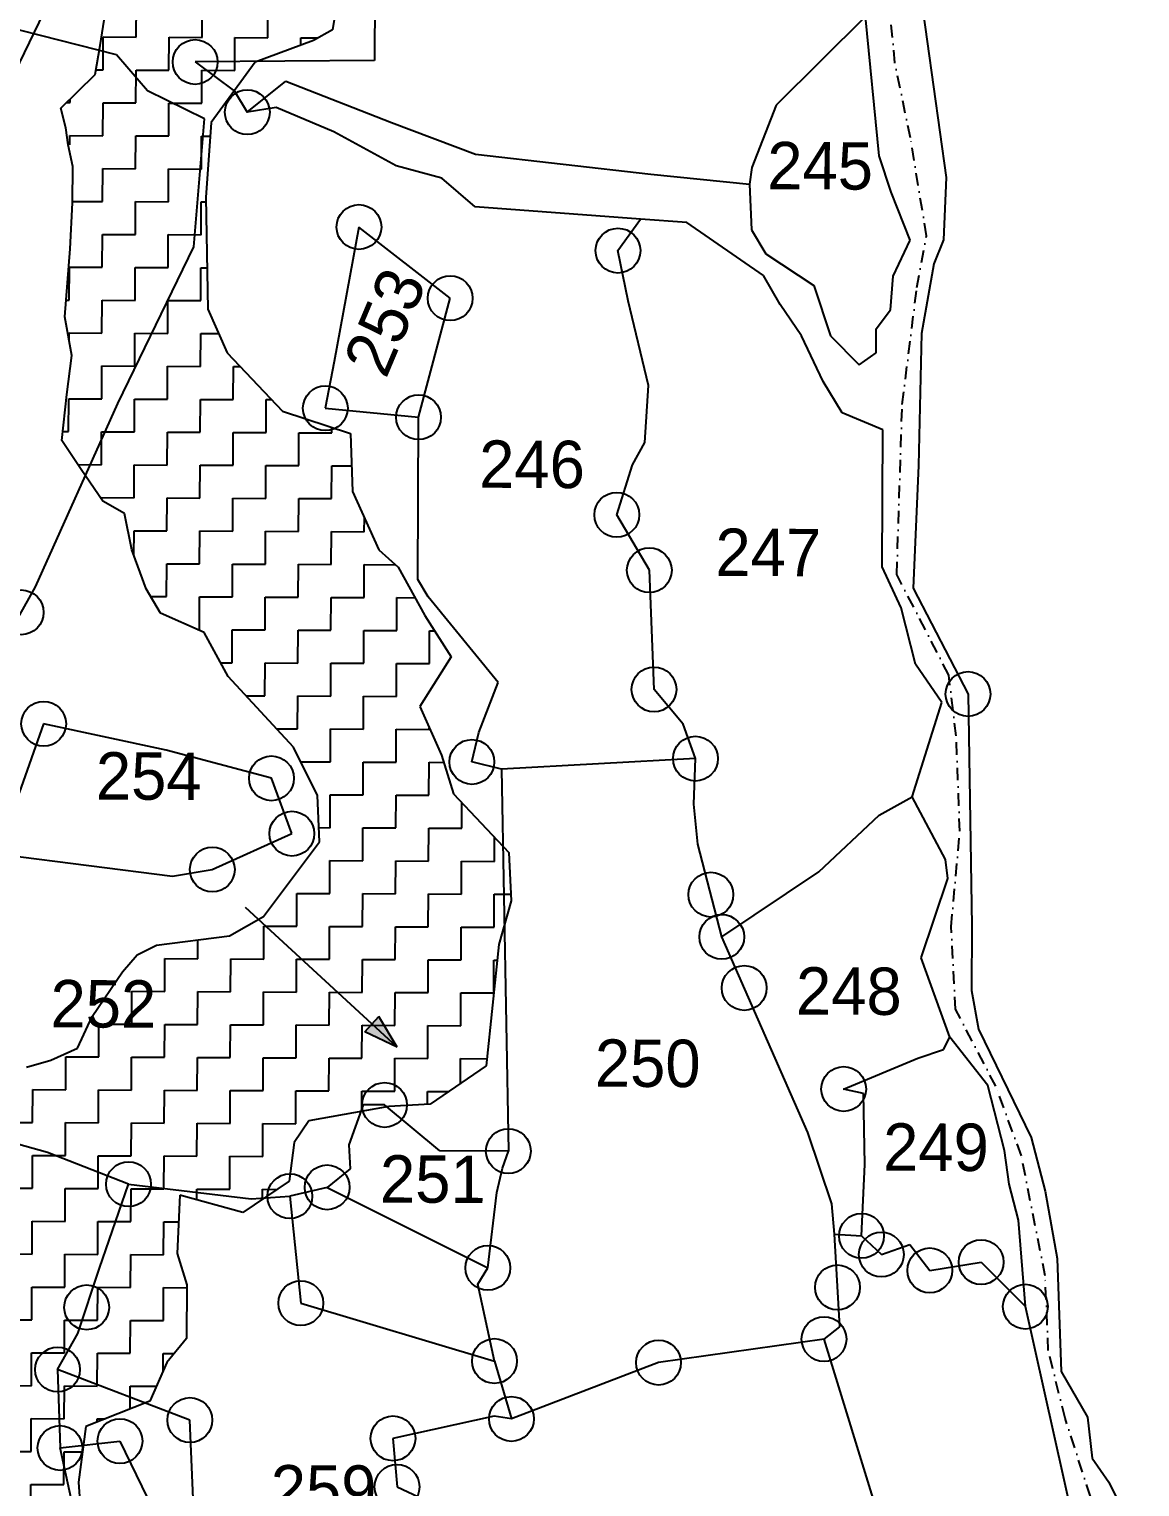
# Model space of a CAD drawing. Header units: metres. Extents: x 281411 to 286097, y 2026212 to 2030446.
# Drawn here: x 285424 to 285864, y 2028842 to 2029420 of the extents above; entities that cross this region are included whole.
import ezdxf
from ezdxf.enums import TextEntityAlignment as Align

# ---------------------------------------------------------------- set-up
doc = ezdxf.new("R2010")
doc.units = ezdxf.units.M
doc.linetypes.add('DASHDOT', pattern=[1, 0.5, -0.25, 0, -0.25])
for name, color, linetype in [('POLY_HATCH', 12, 'Continuous'), ('POLY_PARCEL', 6, 'Continuous'), ('POLY_WATER', 4, 'Continuous'), ('TEXT_PARCEL', 7, 'Continuous'), ('V_BOUND_STREAM_LINE', 7, 'DASHDOT')]:
    doc.layers.add(name, color=color, linetype=linetype)
doc.styles.add('TEXT_MAP', font='')
doc.styles.get('TEXT_MAP').set_extended_font_data('Kruti Dev 050')

msp = doc.modelspace()

# ---------------------------------------------------------------- hatches: boundary and pattern name
h = msp.add_hatch(color=256)
h.paths.add_polyline_path([(285559.47, 2029025.24), (285556.66, 2029022.19), (285569.45, 2029016.04)])
h.paths.add_polyline_path([(285569.45, 2029016.04), (285562.29, 2029028.29), (285559.47, 2029025.24)])

# ---------------------------------------------------------------- linework, layer by layer
for points in [[(285569.45, 2029016.04), (285509.35, 2029071.45)], [(285556.66, 2029022.19), (285562.29, 2029028.29)], [(285569.45, 2029016.04), (285562.29, 2029028.29)], [(285569.45, 2029016.04), (285556.66, 2029022.19)]]:
    msp.add_lwpolyline(points)
for centre in [(285489.38, 2029406.7), (285510.07, 2029386.77), (285554.34, 2029341.27), (285657.05, 2029331.91), (285590.52, 2029313.04), (285541, 2029269.44), (285577.97, 2029265.85), (285656.58, 2029227.16), (285669.5, 2029205.19), (285420.44, 2029188.49), (285671.34, 2029157.94), (285795.85, 2029156.11), (285429.32, 2029144.32), (285687.78, 2029130.49), (285599.14, 2029129.18), (285519.64, 2029122.69), (285527.77, 2029100.75), (285496.19, 2029086.51), (285693.9, 2029076.56), (285698.2, 2029059.81), (285707.11, 2029039.57), (285746.54, 2028999.5), (285564.49, 2028993.18), (285613.59, 2028974.88), (285462.97, 2028961.77), (285526.96, 2028956.99), (285541.73, 2028960.52), (285753.62, 2028941.27), (285761.5, 2028933.89), (285605.46, 2028928.59), (285801.06, 2028930.89), (285780.7, 2028927.59), (285744.08, 2028920.85), (285446.36, 2028912.93), (285531.29, 2028914.6), (285818.6, 2028913.22), (285738.75, 2028900.33), (285434.82, 2028888.26), (285608.08, 2028891.65), (285673.13, 2028891.03), (285487.3, 2028868.25), (285614.8, 2028868.69), (285459.57, 2028859.9), (285567.84, 2028860.99), (285435.81, 2028857.18), (285569.45, 2028841.77)]:
    msp.add_circle(centre, 8.88)
at = {"layer": 'POLY_HATCH', "linetype": 'Continuous'}
for p, q in [((285466.03, 2029416.57), (285466.09, 2029429.62)), ((285492.12, 2029416.45), (285492.18, 2029429.5)), ((285518.21, 2029416.33), (285518.27, 2029429.38)), ((285452.93, 2029403.58), (285452.98, 2029416.63)), ((285452.98, 2029416.63), (285466.03, 2029416.57)), ((285479.02, 2029403.47), (285479.08, 2029416.51)), ((285479.08, 2029416.51), (285492.12, 2029416.45)), ((285505.11, 2029403.35), (285505.17, 2029416.39)), ((285505.17, 2029416.39), (285518.21, 2029416.33)), ((285531.25, 2029413.38), (285531.26, 2029416.28)), ((285531.26, 2029416.28), (285538.11, 2029416.25)), ((285450.15, 2029403.6), (285452.93, 2029403.58)), ((285465.91, 2029390.48), (285465.97, 2029403.52)), ((285465.97, 2029403.52), (285479.02, 2029403.47)), ((285492, 2029390.36), (285492.06, 2029403.41)), ((285492.06, 2029403.41), (285505.11, 2029403.35)), ((285438.45, 2029390.6), (285439.82, 2029390.6)), ((285439.82, 2029390.6), (285439.83, 2029391.96)), ((285452.81, 2029377.49), (285452.87, 2029390.54)), ((285452.87, 2029390.54), (285465.91, 2029390.48)), ((285478.9, 2029377.37), (285478.96, 2029390.42)), ((285478.96, 2029390.42), (285492, 2029390.36)), ((285439.74, 2029373.83), (285439.76, 2029377.55)), ((285439.76, 2029377.55), (285452.81, 2029377.49)), ((285465.79, 2029364.39), (285465.85, 2029377.43)), ((285465.85, 2029377.43), (285478.9, 2029377.37)), ((285491.89, 2029364.27), (285491.95, 2029377.31)), ((285491.95, 2029377.31), (285495.35, 2029377.3)), ((285452.69, 2029351.4), (285452.75, 2029364.45)), ((285452.75, 2029364.45), (285465.79, 2029364.39)), ((285478.78, 2029351.28), (285478.84, 2029364.33)), ((285478.84, 2029364.33), (285491.89, 2029364.27)), ((285440.82, 2029351.45), (285452.69, 2029351.4)), ((285465.68, 2029338.29), (285465.74, 2029351.34)), ((285465.74, 2029351.34), (285478.78, 2029351.28)), ((285491.77, 2029338.18), (285491.83, 2029351.22)), ((285491.83, 2029351.22), (285493.69, 2029351.21)), ((285452.57, 2029325.31), (285452.63, 2029338.35)), ((285452.63, 2029338.35), (285465.68, 2029338.29)), ((285478.66, 2029325.19), (285478.72, 2029338.24)), ((285478.72, 2029338.24), (285491.77, 2029338.18)), ((285439.47, 2029312.32), (285439.53, 2029325.37)), ((285439.53, 2029325.37), (285452.57, 2029325.31)), ((285465.56, 2029312.2), (285465.62, 2029325.25)), ((285465.62, 2029325.25), (285478.66, 2029325.19)), ((285491.65, 2029312.08), (285491.71, 2029325.13)), ((285491.71, 2029325.13), (285494.14, 2029325.12)), ((285438.24, 2029312.33), (285439.47, 2029312.32)), ((285452.45, 2029299.22), (285452.51, 2029312.26)), ((285452.51, 2029312.26), (285465.56, 2029312.2)), ((285478.55, 2029299.1), (285478.61, 2029312.14)), ((285478.61, 2029312.14), (285491.65, 2029312.08)), ((285439.4, 2029296.58), (285439.41, 2029299.27)), ((285439.41, 2029299.27), (285452.45, 2029299.22)), ((285465.44, 2029286.11), (285465.5, 2029299.16)), ((285465.5, 2029299.16), (285478.55, 2029299.1)), ((285491.53, 2029285.99), (285491.59, 2029299.04)), ((285491.59, 2029299.04), (285498.69, 2029299.01)), ((285452.34, 2029273.12), (285452.4, 2029286.17)), ((285452.4, 2029286.17), (285465.44, 2029286.11)), ((285478.43, 2029273.01), (285478.49, 2029286.05)), ((285478.49, 2029286.05), (285491.53, 2029285.99)), ((285504.52, 2029272.89), (285504.58, 2029285.93)), ((285504.58, 2029285.93), (285507.22, 2029285.92)), ((285439.23, 2029260.14), (285439.29, 2029273.18)), ((285439.29, 2029273.18), (285452.34, 2029273.12)), ((285465.32, 2029260.02), (285465.38, 2029273.06)), ((285465.38, 2029273.06), (285478.43, 2029273.01)), ((285491.42, 2029259.9), (285491.47, 2029272.95)), ((285491.47, 2029272.95), (285504.52, 2029272.89)), ((285517.51, 2029259.78), (285517.57, 2029272.83)), ((285517.57, 2029272.83), (285519.67, 2029272.82)), ((285543.6, 2029259.67), (285543.61, 2029261.82)), ((285436.93, 2029260.15), (285439.23, 2029260.14)), ((285452.22, 2029247.03), (285452.28, 2029260.08)), ((285452.28, 2029260.08), (285465.32, 2029260.02)), ((285478.31, 2029246.91), (285478.37, 2029259.96)), ((285478.37, 2029259.96), (285491.42, 2029259.9)), ((285504.4, 2029246.8), (285504.46, 2029259.84)), ((285504.46, 2029259.84), (285517.51, 2029259.78)), ((285530.49, 2029246.68), (285530.55, 2029259.72)), ((285530.55, 2029259.72), (285543.6, 2029259.67)), ((285442.87, 2029247.07), (285452.22, 2029247.03)), ((285465.21, 2029233.93), (285465.26, 2029246.97)), ((285465.26, 2029246.97), (285478.31, 2029246.91)), ((285491.3, 2029233.81), (285491.36, 2029246.85)), ((285491.36, 2029246.85), (285504.4, 2029246.8)), ((285517.39, 2029233.69), (285517.45, 2029246.74)), ((285517.45, 2029246.74), (285530.49, 2029246.68)), ((285543.48, 2029233.57), (285543.54, 2029246.62)), ((285543.54, 2029246.62), (285551.43, 2029246.58)), ((285452.16, 2029233.99), (285465.21, 2029233.93)), ((285452.16, 2029233.46), (285452.16, 2029233.99)), ((285478.19, 2029220.82), (285478.25, 2029233.87)), ((285478.25, 2029233.87), (285491.3, 2029233.81)), ((285504.28, 2029220.7), (285504.34, 2029233.75)), ((285504.34, 2029233.75), (285517.39, 2029233.69)), ((285530.38, 2029220.59), (285530.44, 2029233.63)), ((285530.44, 2029233.63), (285543.48, 2029233.57)), ((285556.47, 2029220.47), (285556.49, 2029226.01)), ((285465.1, 2029210.95), (285465.15, 2029220.88)), ((285465.15, 2029220.88), (285478.19, 2029220.82)), ((285491.18, 2029207.72), (285491.24, 2029220.76)), ((285491.24, 2029220.76), (285504.28, 2029220.7)), ((285517.27, 2029207.6), (285517.33, 2029220.65)), ((285517.33, 2029220.65), (285530.38, 2029220.59)), ((285543.36, 2029207.48), (285543.42, 2029220.53)), ((285543.42, 2029220.53), (285556.47, 2029220.47)), ((285478.07, 2029194.73), (285478.13, 2029207.78)), ((285478.13, 2029207.78), (285491.18, 2029207.72)), ((285504.17, 2029194.61), (285504.23, 2029207.66)), ((285504.23, 2029207.66), (285517.27, 2029207.6)), ((285530.26, 2029194.49), (285530.32, 2029207.54)), ((285530.32, 2029207.54), (285543.36, 2029207.48)), ((285556.35, 2029194.38), (285556.41, 2029207.42)), ((285556.41, 2029207.42), (285568.93, 2029207.37)), ((285471.79, 2029194.76), (285478.07, 2029194.73)), ((285491.06, 2029181.62), (285491.12, 2029194.67)), ((285491.12, 2029194.67), (285504.17, 2029194.61)), ((285517.15, 2029181.51), (285517.21, 2029194.55)), ((285517.21, 2029194.55), (285530.26, 2029194.49)), ((285543.25, 2029181.39), (285543.3, 2029194.44)), ((285543.3, 2029194.44), (285556.35, 2029194.38)), ((285569.34, 2029181.27), (285569.4, 2029194.32)), ((285569.4, 2029194.32), (285576.58, 2029194.29)), ((285490.32, 2029181.63), (285491.06, 2029181.62)), ((285504.05, 2029168.52), (285504.11, 2029181.57)), ((285504.11, 2029181.57), (285517.15, 2029181.51)), ((285530.14, 2029168.4), (285530.2, 2029181.45)), ((285530.2, 2029181.45), (285543.25, 2029181.39)), ((285556.23, 2029168.28), (285556.29, 2029181.33)), ((285556.29, 2029181.33), (285569.34, 2029181.27)), ((285582.32, 2029168.17), (285582.38, 2029181.21)), ((285582.38, 2029181.21), (285584.28, 2029181.2)), ((285499.5, 2029168.54), (285504.05, 2029168.52)), ((285517.04, 2029155.42), (285517.09, 2029168.46)), ((285517.09, 2029168.46), (285530.14, 2029168.4)), ((285543.13, 2029155.3), (285543.19, 2029168.34)), ((285543.19, 2029168.34), (285556.23, 2029168.28)), ((285569.22, 2029155.18), (285569.28, 2029168.23)), ((285569.28, 2029168.23), (285582.32, 2029168.17)), ((285509.55, 2029155.45), (285517.04, 2029155.42)), ((285530.02, 2029142.31), (285530.08, 2029155.36)), ((285530.08, 2029155.36), (285543.13, 2029155.3)), ((285556.12, 2029142.19), (285556.17, 2029155.24)), ((285556.17, 2029155.24), (285569.22, 2029155.18)), ((285521.65, 2029142.35), (285530.02, 2029142.31)), ((285543.01, 2029129.21), (285543.07, 2029142.25)), ((285543.07, 2029142.25), (285556.12, 2029142.19)), ((285569.1, 2029129.09), (285569.16, 2029142.13)), ((285569.16, 2029142.13), (285582.21, 2029142.07)), ((285582.21, 2029142.07), (285582.21, 2029142.73)), ((285531.23, 2029129.26), (285543.01, 2029129.21)), ((285556, 2029116.1), (285556.06, 2029129.15)), ((285556.06, 2029129.15), (285569.1, 2029129.09)), ((285582.09, 2029115.98), (285582.15, 2029129.03)), ((285582.15, 2029129.03), (285587.92, 2029129)), ((285542.89, 2029103.11), (285542.95, 2029116.16)), ((285542.95, 2029116.16), (285556, 2029116.1)), ((285568.98, 2029103), (285569.04, 2029116.04)), ((285569.04, 2029116.04), (285582.09, 2029115.98)), ((285595.08, 2029102.88), (285595.12, 2029112.95)), ((285538.48, 2029103.13), (285542.89, 2029103.11)), ((285555.88, 2029090.01), (285555.94, 2029103.05)), ((285555.94, 2029103.05), (285568.98, 2029103)), ((285581.97, 2029089.89), (285582.03, 2029102.94)), ((285582.03, 2029102.94), (285595.08, 2029102.88)), ((285608.06, 2029089.77), (285608.11, 2029099.29)), ((285542.77, 2029077.02), (285542.83, 2029090.07)), ((285542.83, 2029090.07), (285555.88, 2029090.01)), ((285568.87, 2029076.9), (285568.93, 2029089.95)), ((285568.93, 2029089.95), (285581.97, 2029089.89)), ((285594.96, 2029076.79), (285595.02, 2029089.83)), ((285595.02, 2029089.83), (285608.06, 2029089.77)), ((285529.67, 2029064.03), (285529.73, 2029077.08)), ((285529.73, 2029077.08), (285542.77, 2029077.02)), ((285555.76, 2029063.92), (285555.82, 2029076.96)), ((285555.82, 2029076.96), (285568.87, 2029076.9)), ((285581.85, 2029063.8), (285581.91, 2029076.84)), ((285581.91, 2029076.84), (285594.96, 2029076.79)), ((285607.95, 2029063.68), (285608, 2029076.73)), ((285608, 2029076.73), (285614.55, 2029076.7)), ((285516.56, 2029051.05), (285516.62, 2029064.09)), ((285516.62, 2029064.09), (285529.67, 2029064.03)), ((285542.66, 2029050.93), (285542.72, 2029063.98)), ((285542.72, 2029063.98), (285555.76, 2029063.92)), ((285490.47, 2029051.17), (285490.51, 2029058.62)), ((285568.75, 2029050.81), (285568.81, 2029063.86)), ((285568.81, 2029063.86), (285581.85, 2029063.8)), ((285594.84, 2029050.69), (285594.9, 2029063.74)), ((285594.9, 2029063.74), (285607.95, 2029063.68)), ((285477.37, 2029038.18), (285477.43, 2029051.22)), ((285477.43, 2029051.22), (285490.47, 2029051.17)), ((285503.46, 2029038.06), (285503.52, 2029051.11)), ((285503.52, 2029051.11), (285516.56, 2029051.05)), ((285529.55, 2029037.94), (285529.61, 2029050.99)), ((285529.61, 2029050.99), (285542.66, 2029050.93)), ((285555.64, 2029037.82), (285555.7, 2029050.87)), ((285555.7, 2029050.87), (285568.75, 2029050.81)), ((285581.74, 2029037.71), (285581.79, 2029050.75)), ((285581.79, 2029050.75), (285594.84, 2029050.69)), ((285607.83, 2029038.15), (285607.89, 2029050.63)), ((285607.89, 2029050.63), (285609.14, 2029050.63)), ((285464.26, 2029025.19), (285464.32, 2029038.24)), ((285464.32, 2029038.24), (285477.37, 2029038.18)), ((285490.35, 2029025.07), (285490.41, 2029038.12)), ((285490.41, 2029038.12), (285503.46, 2029038.06)), ((285516.45, 2029024.96), (285516.51, 2029038)), ((285516.51, 2029038), (285529.55, 2029037.94)), ((285542.54, 2029024.84), (285542.6, 2029037.88)), ((285542.6, 2029037.88), (285555.64, 2029037.82)), ((285568.63, 2029024.72), (285568.69, 2029037.77)), ((285568.69, 2029037.77), (285581.74, 2029037.71)), ((285594.72, 2029024.6), (285594.78, 2029037.65)), ((285594.78, 2029037.65), (285607.77, 2029037.59)), ((285451.16, 2029012.2), (285451.22, 2029025.25)), ((285451.22, 2029025.25), (285464.26, 2029025.19)), ((285477.25, 2029012.09), (285477.31, 2029025.13)), ((285477.31, 2029025.13), (285490.35, 2029025.07)), ((285503.34, 2029011.97), (285503.4, 2029025.01)), ((285503.4, 2029025.01), (285516.45, 2029024.96)), ((285529.43, 2029011.85), (285529.49, 2029024.9)), ((285529.49, 2029024.9), (285542.54, 2029024.84)), ((285555.53, 2029011.73), (285555.58, 2029024.78)), ((285555.58, 2029024.78), (285568.63, 2029024.72)), ((285581.62, 2029011.61), (285581.68, 2029024.66)), ((285581.68, 2029024.66), (285594.72, 2029024.6)), ((285438.05, 2028999.22), (285438.11, 2029012.26)), ((285438.11, 2029012.26), (285451.16, 2029012.2)), ((285464.15, 2028999.1), (285464.2, 2029012.14)), ((285464.2, 2029012.14), (285477.25, 2029012.09)), ((285490.24, 2028998.98), (285490.3, 2029012.03)), ((285490.3, 2029012.03), (285503.34, 2029011.97)), ((285516.33, 2028998.86), (285516.39, 2029011.91)), ((285516.39, 2029011.91), (285529.43, 2029011.85)), ((285542.42, 2028998.75), (285542.48, 2029011.79)), ((285542.48, 2029011.79), (285555.53, 2029011.73)), ((285568.51, 2028998.63), (285568.57, 2029011.67)), ((285568.57, 2029011.67), (285581.62, 2029011.61)), ((285594.62, 2029001.77), (285594.66, 2029011.56)), ((285594.66, 2029011.56), (285605.04, 2029011.51)), ((285424.95, 2028986.23), (285425.01, 2028999.28)), ((285425.01, 2028999.28), (285438.05, 2028999.22)), ((285451.04, 2028986.11), (285451.1, 2028999.16)), ((285451.1, 2028999.16), (285464.15, 2028999.1)), ((285477.13, 2028985.99), (285477.19, 2028999.04)), ((285477.19, 2028999.04), (285490.24, 2028998.98)), ((285503.22, 2028985.88), (285503.28, 2028998.92)), ((285503.28, 2028998.92), (285516.33, 2028998.86)), ((285529.32, 2028985.76), (285529.38, 2028998.8)), ((285529.38, 2028998.8), (285542.42, 2028998.75)), ((285555.43, 2028990.67), (285555.47, 2028998.69)), ((285555.47, 2028998.69), (285568.51, 2028998.63)), ((285581.54, 2028993.41), (285581.56, 2028998.57)), ((285581.56, 2028998.57), (285589.92, 2028998.53)), ((285411.9, 2028986.29), (285424.95, 2028986.23)), ((285437.94, 2028973.12), (285437.99, 2028986.17)), ((285437.99, 2028986.17), (285451.04, 2028986.11)), ((285464.03, 2028973.01), (285464.09, 2028986.05)), ((285464.09, 2028986.05), (285477.13, 2028985.99)), ((285490.12, 2028972.89), (285490.18, 2028985.94)), ((285490.18, 2028985.94), (285503.22, 2028985.88)), ((285516.21, 2028972.77), (285516.27, 2028985.82)), ((285516.27, 2028985.82), (285529.32, 2028985.76)), ((285424.83, 2028960.14), (285424.89, 2028973.18)), ((285424.89, 2028973.18), (285437.94, 2028973.12)), ((285450.92, 2028960.02), (285450.98, 2028973.07)), ((285450.98, 2028973.07), (285464.03, 2028973.01)), ((285477.01, 2028959.9), (285477.07, 2028972.95)), ((285477.07, 2028972.95), (285490.12, 2028972.89)), ((285503.11, 2028959.78), (285503.17, 2028972.83)), ((285503.17, 2028972.83), (285516.21, 2028972.77)), ((285411.78, 2028960.2), (285424.83, 2028960.14)), ((285437.82, 2028947.03), (285437.88, 2028960.08)), ((285437.88, 2028960.08), (285450.92, 2028960.02)), ((285463.91, 2028946.92), (285463.97, 2028959.96)), ((285463.97, 2028959.96), (285477.01, 2028959.9)), ((285490.04, 2028955.54), (285490.06, 2028959.84)), ((285490.06, 2028959.84), (285503.11, 2028959.78)), ((285516.13, 2028955.84), (285516.15, 2028959.73)), ((285516.15, 2028959.73), (285521.83, 2028959.7)), ((285424.71, 2028934.05), (285424.77, 2028947.09)), ((285424.77, 2028947.09), (285437.82, 2028947.03)), ((285450.8, 2028933.93), (285450.86, 2028946.97)), ((285450.86, 2028946.97), (285463.91, 2028946.92)), ((285476.9, 2028933.81), (285476.96, 2028946.86)), ((285476.96, 2028946.86), (285482.84, 2028946.83)), ((285411.67, 2028934.1), (285424.71, 2028934.05)), ((285437.7, 2028920.94), (285437.76, 2028933.99)), ((285437.76, 2028933.99), (285450.8, 2028933.93)), ((285463.79, 2028920.82), (285463.85, 2028933.87)), ((285463.85, 2028933.87), (285476.9, 2028933.81)), ((285424.59, 2028907.95), (285424.65, 2028921)), ((285424.65, 2028921), (285437.7, 2028920.94)), ((285450.69, 2028907.84), (285450.75, 2028920.88)), ((285450.75, 2028920.88), (285463.79, 2028920.82)), ((285476.78, 2028907.72), (285476.84, 2028920.76)), ((285476.84, 2028920.76), (285486.05, 2028920.72)), ((285411.55, 2028908.01), (285424.59, 2028907.95)), ((285437.58, 2028894.85), (285437.64, 2028907.89)), ((285437.64, 2028907.89), (285450.69, 2028907.84)), ((285463.67, 2028894.73), (285463.73, 2028907.78)), ((285463.73, 2028907.78), (285476.78, 2028907.72)), ((285424.48, 2028881.86), (285424.54, 2028894.91)), ((285424.54, 2028894.91), (285437.58, 2028894.85)), ((285450.57, 2028881.74), (285450.63, 2028894.79)), ((285450.63, 2028894.79), (285463.67, 2028894.73)), ((285476.69, 2028887.61), (285476.72, 2028894.67)), ((285476.72, 2028894.67), (285481.11, 2028894.65)), ((285411.43, 2028881.92), (285424.48, 2028881.86)), ((285437.46, 2028868.76), (285437.52, 2028881.8)), ((285437.52, 2028881.8), (285450.57, 2028881.74)), ((285463.57, 2028872.61), (285463.61, 2028881.69)), ((285463.61, 2028881.69), (285474.04, 2028881.64)), ((285424.36, 2028855.77), (285424.42, 2028868.82)), ((285424.42, 2028868.82), (285437.46, 2028868.76)), ((285450.5, 2028867.42), (285450.51, 2028868.7)), ((285450.51, 2028868.7), (285453.68, 2028868.68)), ((285411.31, 2028855.83), (285424.36, 2028855.77)), ((285437.35, 2028842.66), (285437.41, 2028855.71)), ((285437.41, 2028855.71), (285444.72, 2028855.68)), ((285424.24, 2028829.68), (285424.3, 2028842.72)), ((285424.3, 2028842.72), (285437.35, 2028842.66))]:
    msp.add_line(p, q, dxfattribs=at)
at = {"layer": 'POLY_HATCH'}
for p, q in [((285545.82, 2029431.89), (285543.84, 2029419.4)), ((285429.39, 2029426.45), (285417.74, 2029402.47)), ((285451.68, 2029413.28), (285453.66, 2029425.77)), ((285543.84, 2029419.4), (285536.27, 2029415.23)), ((285449.71, 2029401.75), (285451.68, 2029413.28)), ((285536.27, 2029415.23), (285513.14, 2029406.68)), ((285513.14, 2029406.68), (285495.72, 2029382.73)), ((285436.18, 2029388.35), (285449.71, 2029401.75)), ((285438.07, 2029380.66), (285436.18, 2029388.35)), ((285495.72, 2029382.73), (285493.66, 2029352.93)), ((285439, 2029373.92), (285438.07, 2029380.66)), ((285440.89, 2029365.26), (285439, 2029373.92)), ((285440.82, 2029350.84), (285440.89, 2029365.26)), ((285493.66, 2029352.93), (285494.43, 2029308.71)), ((285439.78, 2029332.58), (285440.82, 2029350.84)), ((285437.73, 2029305.67), (285439.78, 2029332.58)), ((285494.43, 2029308.71), (285502.04, 2029291.37)), ((285440.55, 2029290.28), (285437.73, 2029305.67)), ((285438.56, 2029274.9), (285440.55, 2029290.28)), ((285502.04, 2029291.37), (285524.06, 2029268.2)), ((285436.55, 2029256.65), (285438.56, 2029274.9)), ((285524.06, 2029268.2), (285550.95, 2029259.42)), ((285444.19, 2029245.07), (285436.55, 2029256.65)), ((285550.95, 2029259.42), (285551.81, 2029236.35)), ((285452.79, 2029232.54), (285444.19, 2029245.07)), ((285461.43, 2029227.69), (285452.79, 2029232.54)), ((285551.81, 2029236.35), (285562.29, 2029213.23)), ((285464.25, 2029213.26), (285461.43, 2029227.69)), ((285469.95, 2029197.85), (285464.25, 2029213.26)), ((285562.29, 2029213.23), (285569.95, 2029206.46)), ((285569.95, 2029206.46), (285580.45, 2029187.19)), ((285475.68, 2029188.21), (285469.95, 2029197.85)), ((285492.95, 2029180.44), (285475.68, 2029188.21)), ((285580.45, 2029187.19), (285590.95, 2029170.8)), ((285502.5, 2029163.1), (285492.95, 2029180.44)), ((285590.95, 2029170.8), (285578.46, 2029151.15)), ((285528.34, 2029135.1), (285502.5, 2029163.1)), ((285578.46, 2029151.15), (285587.03, 2029131.88)), ((285537.87, 2029115.83), (285528.34, 2029135.1)), ((285587.03, 2029131.88), (285591.77, 2029116.48)), ((285591.77, 2029116.48), (285613.79, 2029093.3)), ((285538.75, 2029097.56), (285537.87, 2029115.83)), ((285527.14, 2029082.23), (285538.75, 2029097.56)), ((285613.79, 2029093.3), (285614.67, 2029074.07)), ((285516.49, 2029067.86), (285527.14, 2029082.23)), ((285614.67, 2029074.07), (285609.78, 2029056.79)), ((285502.99, 2029060.23), (285516.49, 2029067.86)), ((285474.12, 2029056.51), (285502.99, 2029060.23)), ((285460.61, 2029046), (285466.41, 2029052.7)), ((285466.41, 2029052.7), (285474.12, 2029056.51)), ((285609.78, 2029056.79), (285604.75, 2029008.75)), ((285448.59, 2029028.22), (285460.61, 2029046)), ((285442.76, 2029015.75), (285448.59, 2029028.22)), ((285432.16, 2029010.99), (285442.76, 2029015.75)), ((285422.53, 2029008.15), (285432.16, 2029010.99)), ((285604.75, 2029008.75), (285582.56, 2028993.46)), ((285566.21, 2028992.58), (285534.44, 2028986.95)), ((285582.56, 2028993.46), (285566.21, 2028992.58)), ((285534.44, 2028986.95), (285528.63, 2028978.33)), ((285528.63, 2028978.33), (285526.64, 2028962.95)), ((285526.64, 2028962.95), (285508.3, 2028950.54)), ((285483.33, 2028957.38), (285482.26, 2028934.31)), ((285508.3, 2028950.54), (285483.33, 2028957.38)), ((285482.26, 2028934.31), (285486.05, 2028921.8)), ((285486.05, 2028921.8), (285485.96, 2028900.65)), ((285485.96, 2028900.65), (285478.22, 2028891.07)), ((285478.22, 2028891.07), (285471.42, 2028875.72)), ((285471.42, 2028875.72), (285446.07, 2028865.67)), ((285446.07, 2028865.67), (285443.09, 2028843.57)), ((285443.09, 2028843.57), (285445.81, 2028807.02))]:
    msp.add_line(p, q, dxfattribs=at)
at = {"layer": 'POLY_PARCEL'}
for p, q in [((285560.64, 2029445.2), (285560.47, 2029407.35)), ((285458.15, 2029409.5), (285412.98, 2029421.01)), ((285470.52, 2029395.32), (285458.15, 2029409.5)), ((285560.47, 2029407.35), (285489.38, 2029406.7)), ((285489.38, 2029406.7), (285505.01, 2029395.17)), ((285493.12, 2029384.2), (285470.52, 2029395.32)), ((285505.01, 2029395.17), (285510.07, 2029386.77)), ((285488.93, 2029333.37), (285493.12, 2029384.2)), ((285657.05, 2029331.91), (285666.03, 2029344.45)), ((285554.34, 2029341.27), (285544.51, 2029287.91)), ((285590.52, 2029313.04), (285554.34, 2029341.27)), ((285458.69, 2029271.35), (285488.93, 2029333.37)), ((285661.07, 2029312.03), (285657.05, 2029331.91)), ((285577.97, 2029265.85), (285590.52, 2029313.04)), ((285669.14, 2029278.45), (285661.07, 2029312.03)), ((285544.51, 2029287.91), (285541, 2029269.44)), ((285667.67, 2029255.86), (285669.14, 2029278.45)), ((285426.14, 2029198.62), (285458.69, 2029271.35)), ((285541, 2029269.44), (285577.97, 2029265.85)), ((285577.68, 2029201.5), (285577.97, 2029265.85)), ((285662.84, 2029246.98), (285667.67, 2029255.86)), ((285656.58, 2029227.16), (285662.84, 2029246.98)), ((285669.5, 2029205.19), (285656.58, 2029227.16)), ((285671.34, 2029157.94), (285669.5, 2029205.19)), ((285386.06, 2029127.38), (285426.14, 2029198.62)), ((285581.76, 2029194.63), (285577.68, 2029201.5)), ((285609.56, 2029160.63), (285581.76, 2029194.63)), ((285601.93, 2029140.81), (285609.56, 2029160.63)), ((285682.92, 2029144.2), (285671.34, 2029157.94)), ((285429.32, 2029144.32), (285419.6, 2029116.98)), ((285477.91, 2029133.84), (285429.32, 2029144.32)), ((285599.14, 2029129.18), (285601.93, 2029140.81)), ((285687.78, 2029130.49), (285682.92, 2029144.2)), ((285519.64, 2029122.69), (285477.91, 2029133.84)), ((285610.88, 2029126.31), (285599.14, 2029129.18)), ((285687.78, 2029130.49), (285610.88, 2029126.31)), ((285687.14, 2029112.41), (285687.78, 2029130.49)), ((285527.77, 2029100.75), (285519.64, 2029122.69)), ((285610.88, 2029126.31), (285613.59, 2028974.88)), ((285688.76, 2029096.58), (285687.14, 2029112.41)), ((285760.61, 2029108.12), (285773.76, 2029115.38)), ((285736.76, 2029085.63), (285760.61, 2029108.12)), ((285496.19, 2029086.51), (285527.77, 2029100.75)), ((285698.2, 2029059.81), (285688.76, 2029096.58)), ((285414.01, 2029092.36), (285480.42, 2029083.85)), ((285480.42, 2029083.85), (285496.19, 2029086.51)), ((285698.2, 2029059.81), (285736.76, 2029085.63)), ((285732.34, 2028982.26), (285698.2, 2029059.81)), ((285786.18, 2029015.14), (285788.58, 2029020.05)), ((285775.99, 2029011.8), (285786.18, 2029015.14)), ((285746.54, 2028999.5), (285775.99, 2029011.8)), ((285754.44, 2028997.77), (285746.54, 2028999.5)), ((285754.88, 2028969.52), (285754.44, 2028997.77)), ((285556.01, 2028993.22), (285550.28, 2028977.43)), ((285564.49, 2028993.18), (285556.01, 2028993.22)), ((285586.45, 2028975), (285564.49, 2028993.18)), ((285430.81, 2028974.34), (285402.01, 2028982.38)), ((285550.28, 2028977.43), (285550.8, 2028967.82)), ((285741.82, 2028953.96), (285732.34, 2028982.26)), ((285462.97, 2028961.77), (285430.81, 2028974.34)), ((285613.59, 2028974.88), (285586.45, 2028975)), ((285611.3, 2028968.11), (285613.59, 2028974.88)), ((285550.8, 2028967.82), (285541.73, 2028960.52)), ((285608.99, 2028958.52), (285611.3, 2028968.11)), ((285753.62, 2028941.27), (285754.88, 2028969.52)), ((285451.52, 2028928.49), (285462.97, 2028961.77)), ((285462.97, 2028961.77), (285511.57, 2028955.9)), ((285541.73, 2028960.52), (285526.96, 2028956.99)), ((285541.73, 2028960.52), (285605.46, 2028928.59)), ((285511.57, 2028955.9), (285526.96, 2028956.99)), ((285526.96, 2028956.99), (285531.29, 2028914.6)), ((285605.46, 2028928.59), (285608.99, 2028958.52)), ((285742.88, 2028941.89), (285741.82, 2028953.96)), ((285744.98, 2028905.15), (285742.88, 2028941.89)), ((285742.88, 2028941.89), (285753.62, 2028941.27)), ((285753.62, 2028941.27), (285761.5, 2028933.89)), ((285761.5, 2028933.89), (285772.83, 2028937.8)), ((285772.83, 2028937.8), (285780.7, 2028927.59)), ((285442.92, 2028902.54), (285451.52, 2028928.49)), ((285601.43, 2028922.19), (285605.46, 2028928.59)), ((285780.7, 2028927.59), (285801.06, 2028930.89)), ((285801.06, 2028930.89), (285818.6, 2028913.22)), ((285608.08, 2028891.65), (285601.43, 2028922.19)), ((285531.29, 2028914.6), (285608.08, 2028891.65)), ((285434.82, 2028888.26), (285442.92, 2028902.54)), ((285738.75, 2028900.33), (285744.98, 2028905.15)), ((285738.75, 2028900.33), (285673.13, 2028891.03)), ((285765.49, 2028813.77), (285738.75, 2028900.33)), ((285608.08, 2028891.65), (285614.8, 2028868.69)), ((285673.13, 2028891.03), (285614.8, 2028868.69)), ((285487.3, 2028868.25), (285434.82, 2028888.26)), ((285434.82, 2028888.26), (285435.81, 2028857.18)), ((285488.83, 2028830.95), (285487.3, 2028868.25)), ((285608.02, 2028869.85), (285567.84, 2028860.99)), ((285614.8, 2028868.69), (285608.02, 2028869.85)), ((285435.81, 2028857.18), (285459.57, 2028859.9)), ((285441.35, 2028832.3), (285435.81, 2028857.18)), ((285459.57, 2028859.9), (285475.81, 2028826.49)), ((285567.84, 2028860.99), (285569.45, 2028841.77)), ((285569.45, 2028841.77), (285592.58, 2028830.93))]:
    msp.add_line(p, q, dxfattribs=at)
at = {"layer": 'POLY_WATER'}
for p, q in [((285772.28, 2029467.24), (285787.25, 2029360.97)), ((285755.22, 2029424.72), (285719.79, 2029389.64)), ((285760.68, 2029369.45), (285755.22, 2029424.72)), ((285510.07, 2029386.77), (285525.38, 2029399.09)), ((285525.38, 2029399.09), (285567.25, 2029382.7)), ((285521.52, 2029388.63), (285510.07, 2029386.77)), ((285544.35, 2029379), (285521.52, 2029388.63)), ((285719.79, 2029389.64), (285710.15, 2029364.91)), ((285567.25, 2029382.7), (285600.55, 2029370.17)), ((285569.08, 2029365.55), (285544.35, 2029379)), ((285587.16, 2029360.7), (285569.08, 2029365.55)), ((285600.55, 2029370.17), (285670.1, 2029362.23)), ((285710.15, 2029364.91), (285709.16, 2029358.25)), ((285765.39, 2029355.14), (285760.68, 2029369.45)), ((285600.46, 2029349.21), (285587.16, 2029360.7)), ((285670.1, 2029362.23), (285709.16, 2029358.25)), ((285787.25, 2029360.97), (285786.18, 2029336.2)), ((285709.16, 2029358.25), (285710.03, 2029340.14)), ((285772.93, 2029336.05), (285765.39, 2029355.14)), ((285666.03, 2029344.45), (285600.46, 2029349.21)), ((285684.31, 2029343.12), (285666.03, 2029344.45)), ((285714.72, 2029322.02), (285684.31, 2029343.12)), ((285710.03, 2029340.14), (285715.71, 2029330.59)), ((285766.19, 2029321.79), (285772.93, 2029336.05)), ((285786.18, 2029336.2), (285782.33, 2029326.69)), ((285715.71, 2029330.59), (285734.72, 2029318.12)), ((285782.33, 2029326.69), (285777.44, 2029299.09)), ((285721.34, 2029310.56), (285714.72, 2029322.02)), ((285765.18, 2029308.46), (285766.19, 2029321.79)), ((285734.72, 2029318.12), (285741.3, 2029298.09)), ((285729.86, 2029298.14), (285721.34, 2029310.56)), ((285759.42, 2029300.86), (285765.18, 2029308.46)), ((285759.38, 2029291.34), (285759.42, 2029300.86)), ((285738.36, 2029280), (285729.86, 2029298.14)), ((285741.3, 2029298.09), (285752.69, 2029286.6)), ((285777.44, 2029299.09), (285776.25, 2029246.7)), ((285752.69, 2029286.6), (285759.38, 2029291.34)), ((285745.93, 2029267.58), (285738.36, 2029280)), ((285762.1, 2029260.84), (285745.93, 2029267.58)), ((285761.86, 2029206.54), (285762.1, 2029260.84)), ((285776.25, 2029246.7), (285774.12, 2029198.12)), ((285769.41, 2029190.31), (285761.86, 2029206.54)), ((285774.12, 2029198.12), (285795.85, 2029156.11)), ((285774.99, 2029167.99), (285769.41, 2029190.31)), ((285785.41, 2029152.7), (285774.99, 2029167.99)), ((285773.76, 2029115.38), (285785.41, 2029152.7)), ((285795.85, 2029156.11), (285797.39, 2029064.22)), ((285786.99, 2029090.55), (285773.76, 2029115.38)), ((285787.91, 2029082.92), (285786.99, 2029090.55)), ((285777.28, 2029051.53), (285787.91, 2029082.92)), ((285797.39, 2029064.22), (285797.28, 2029038.5)), ((285788.58, 2029020.05), (285777.28, 2029051.53)), ((285797.28, 2029038.5), (285800.07, 2029023.25)), ((285803.74, 2029000.93), (285788.58, 2029020.05)), ((285800.07, 2029023.25), (285820.84, 2028980.29)), ((285810.3, 2028975.17), (285803.74, 2029000.93)), ((285820.84, 2028980.29), (285826.5, 2028959)), ((285812.14, 2028961.83), (285810.3, 2028975.17)), ((285815.89, 2028947.52), (285812.14, 2028961.83)), ((285826.5, 2028959), (285831.14, 2028932.3)), ((285818.6, 2028913.22), (285815.89, 2028947.52)), ((285831.14, 2028932.3), (285832.85, 2028887.52)), ((285839.15, 2028821.67), (285818.6, 2028913.22)), ((285832.85, 2028887.52), (285843.25, 2028869.37)), ((285843.25, 2028869.37), (285845.08, 2028853.17)), ((285845.08, 2028853.17), (285851.71, 2028843.61)), ((285851.71, 2028843.61), (285863.99, 2028818.79))]:
    msp.add_line(p, q, dxfattribs=at)
at = {"layer": 'V_BOUND_STREAM_LINE', "ltscale": 10}
for p, q in [((285766.85, 2029406.35), (285762.18, 2029456.32)), ((285773.03, 2029376.58), (285766.85, 2029406.35)), ((285779.39, 2029337.81), (285773.03, 2029376.58)), ((285775.56, 2029317.29), (285779.39, 2029337.81)), ((285769.76, 2029270.96), (285775.56, 2029317.29)), ((285767.59, 2029203.53), (285769.76, 2029270.96)), ((285788.21, 2029163.6), (285767.59, 2029203.53)), ((285791.14, 2029139.55), (285788.21, 2029163.6)), ((285792.6, 2029101.73), (285791.14, 2029139.55)), ((285789.17, 2029063.79), (285792.6, 2029101.73)), ((285790.89, 2029031.11), (285789.17, 2029063.79)), ((285806.89, 2029000.6), (285790.89, 2029031.11)), ((285817.04, 2028973.02), (285806.89, 2029000.6)), ((285826.43, 2028925.45), (285817.04, 2028973.02)), ((285827.7, 2028895.81), (285826.43, 2028925.45)), ((285834.35, 2028868.94), (285827.7, 2028895.81)), ((285847.49, 2028828.37), (285834.35, 2028868.94))]:
    msp.add_line(p, q, dxfattribs=at)

# ---------------------------------------------------------------- texts
at = {"layer": 'TEXT_PARCEL', "style": 'TEXT_MAP'}
for s, rotation, p in [('245', 359.74128, (285737.17, 2029356.17)), ('253', 67.11276, (285573.18, 2029300.03)), ('246', 359.74128, (285622.93, 2029237.81)), ('247', 359.74128, (285716.62, 2029202.87)), ('254', 359.74128, (285470.95, 2029114.2)), ('248', 359.74128, (285748.58, 2029028.94)), ('252', 359.74128, (285452.96, 2029023.88)), ('250', 359.74128, (285668.81, 2029000.33)), ('249', 359.74128, (285783.11, 2028967.06)), ('251', 359.74128, (285583.6, 2028954.4)), ('259', 359.74128, (285540.28, 2028831.55))]:
    msp.add_text(s, height=18.786, rotation=rotation, dxfattribs=at).set_placement(p, align=Align.CENTER)

doc.saveas('drawing.dxf')
